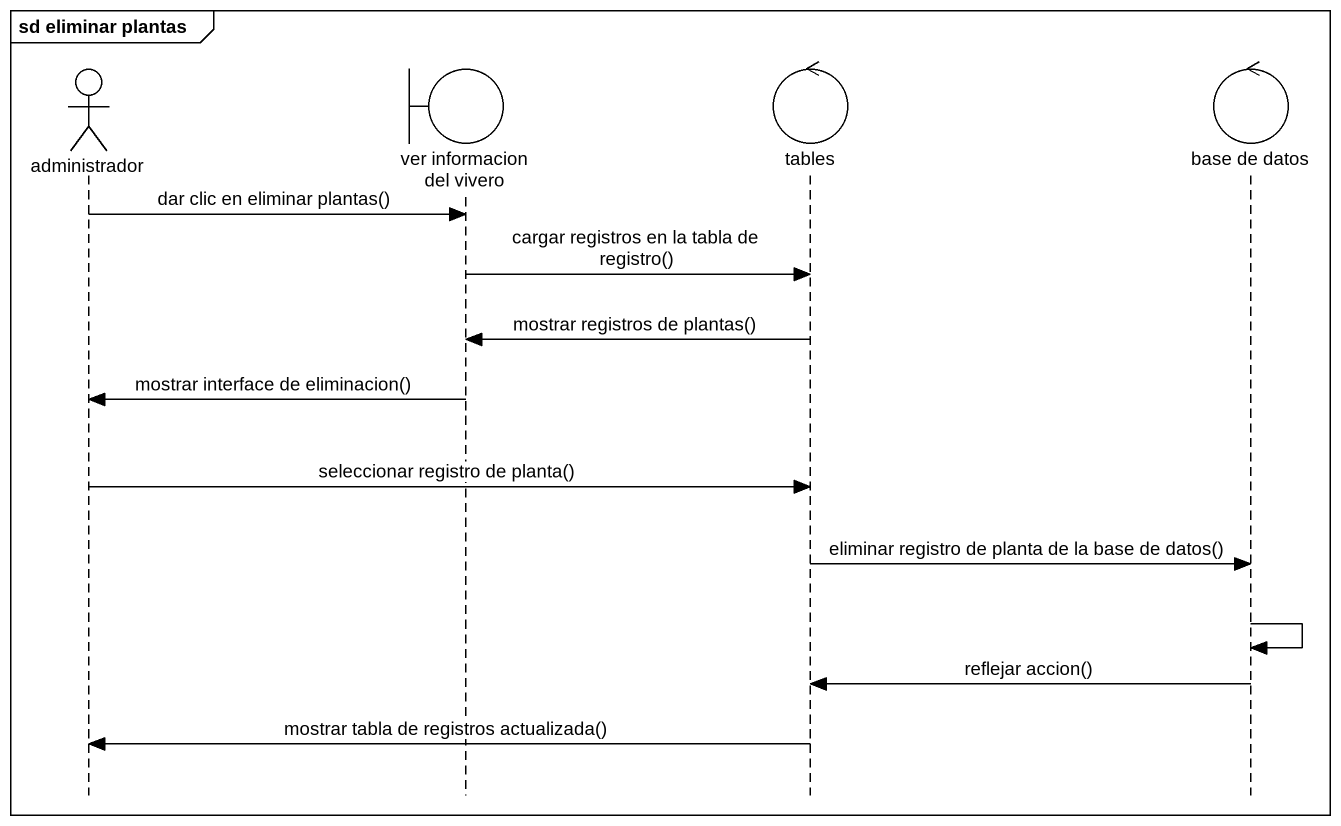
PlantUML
@startuml
mainframe sd eliminar plantas
hide footbox
actor administrador
boundary "ver informacion del vivero" as ver_informacion_del_vivero
control tables
control "base de datos" as base_de_datos

administrador -> ver_informacion_del_vivero : dar clic en eliminar plantas()
ver_informacion_del_vivero -> tables : cargar registros en la tabla de registro()
tables -> ver_informacion_del_vivero : mostrar registros de plantas()
ver_informacion_del_vivero -> administrador : mostrar interface de eliminacion()
administrador -> tables : seleccionar registro de planta()
tables -> base_de_datos : eliminar registro de planta de la base de datos()
base_de_datos -> base_de_datos
base_de_datos -> tables : reflejar accion()
tables -> administrador : mostrar tabla de registros actualizada()
@enduml
